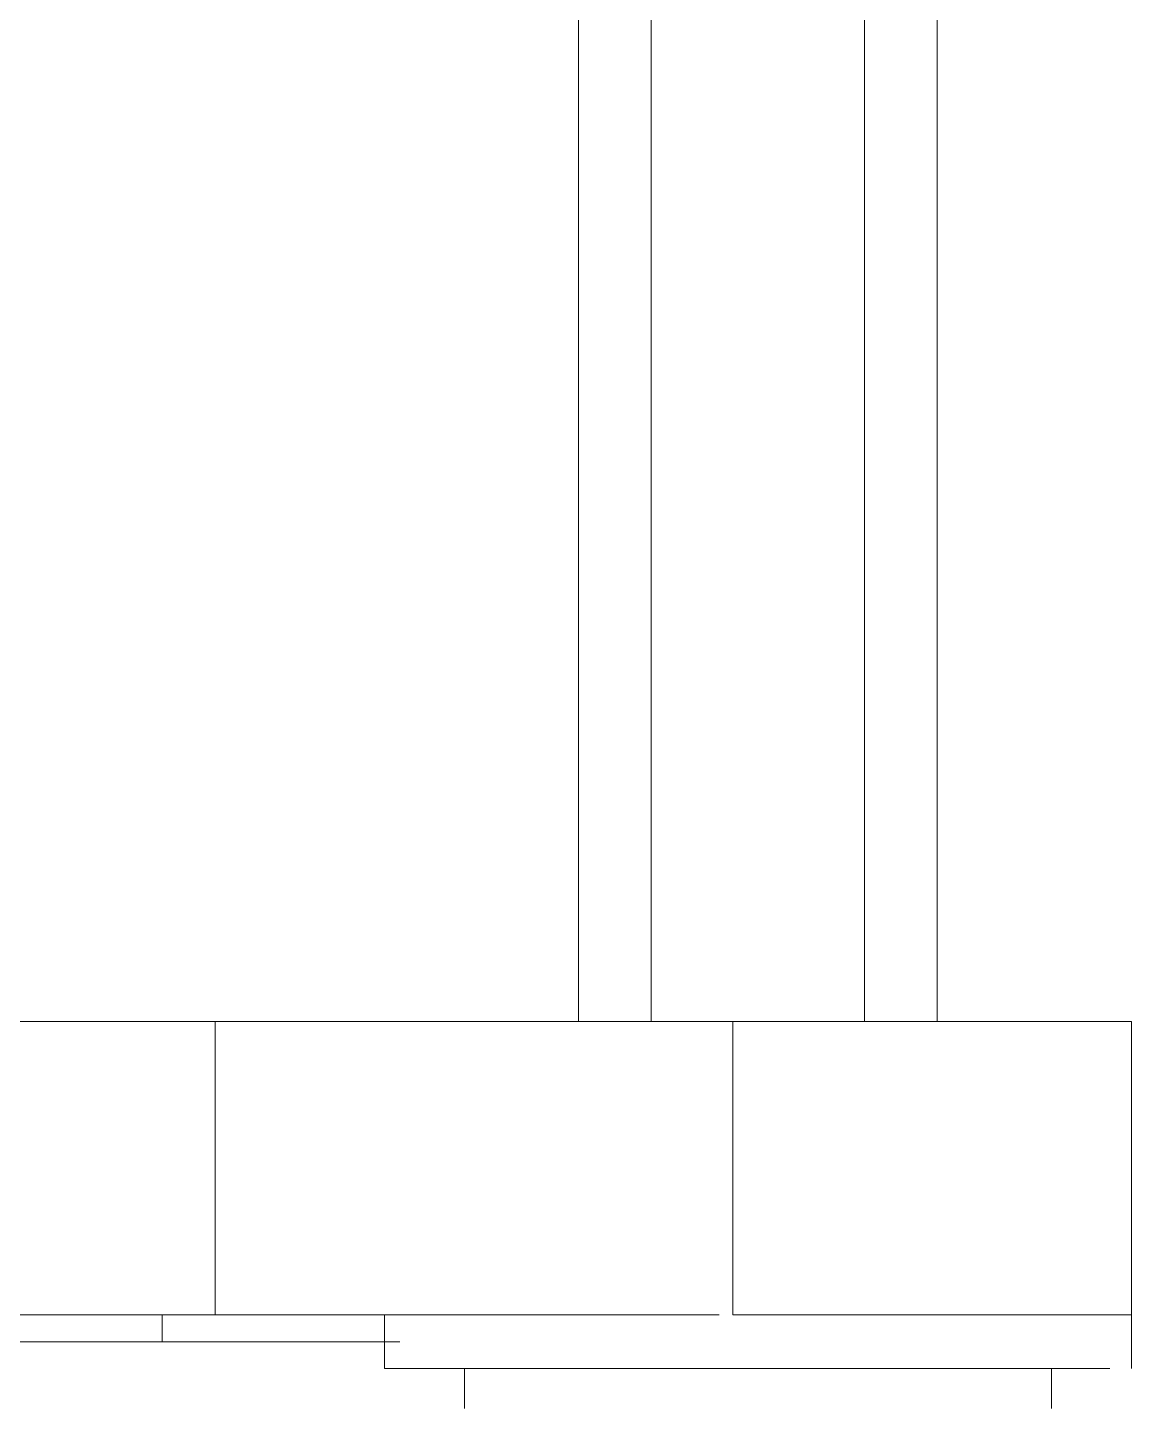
# Model space of a CAD drawing. Extents: x -76427 to 292734, y -42117 to 131250.
# Drawn here: x 8855 to 8920.7, y -37023.8 to -36941.6 of the extents above; entities that cross this region are included whole.
import ezdxf

# ---------------------------------------------------------------- set-up
doc = ezdxf.new("R2010")
doc.units = 0
doc.header["$LTSCALE"] = 10
for name, color, linetype, lineweight in [('XFM7P10PV$0$AP5B-SM-08-FNN-300-A(B)-LB1$0$A-GENM', 252, 'Continuous', 5), ('XFM7P10PV$0$AP5B-SM-08-FNN-300-A(B)-LB1$0$管配件', 252, 'Continuous', 5), ('XFM7P10PV-200K$0$AP5B-SM-08-FNN-300-A(B)-LB1$0$A-GENM', 7, 'Continuous', 5), ('XFM7P10PV-200K$0$AP5B-SM-08-FNN-300-A(B)-LB1$0$管配件', 7, 'Continuous', 5)]:
    doc.layers.add(name, color=color, linetype=linetype, lineweight=lineweight)
doc.layers.add('XFM7P10PV$0$U-PV-PIPE-SUS', color=252, linetype='Continuous')
doc.layers.add('XFM7P10PV-200K$0$U-PV-PIPE-SUS', color=200, linetype='Continuous')

# ---------------------------------------------------------------- blocks, each defined once
blk = doc.blocks.new('XFM7P10PV-200K$0$AP5B-SM-08-FNN-300-A(B)-LB1$0$Flange_ JIS 10K - 標準-1515172-LB1-PX-X')
at = {"layer": 'XFM7P10PV-200K$0$AP5B-SM-08-FNN-300-A(B)-LB1$0$管配件', "color": 216, "true_color": 0x800080}
blk.add_line((-4451.8904, 15949.6314), (-4439.9986, 15949.6314), dxfattribs=at)
blk = doc.blocks.new('XFM7P10PV-200K$0$AP5B-SM-08-FNN-300-A(B)-LB1$0$不銹鋼軟接_150A - RFB-6x6-1677208-LB1-PX-X')
at = {"layer": 'XFM7P10PV-200K$0$AP5B-SM-08-FNN-300-A(B)-LB1$0$A-GENM', "color": 216, "true_color": 0x800080}
for p, q in [((-4454.6567, 15962.9672), (-4454.6567, 15951.5372)), ((-4453.3867, 15951.5372), (-4453.3867, 15962.9672)), ((-4455.0885, 15960.4272), (-4455.0885, 15951.5372)), ((-4452.9549, 15951.5372), (-4452.9549, 15960.4272)), ((-4456.2442, 15951.5372), (-4456.2442, 15949.791)), ((-4453.8718, 15951.5372), (-4456.2442, 15951.5372)), ((-4453.8718, 15949.791), (-4453.8718, 15951.5372)), ((-4450.7913, 15951.5372), (-4453.8718, 15951.5372)), ((-4450.7913, 15949.791), (-4450.7913, 15951.5372)), ((-4448.986, 15951.5372), (-4450.7913, 15951.5372)), ((-4456.2442, 15949.791), (-4456.2442, 15949.4735)), ((-4456.2442, 15949.791), (-4456.1419, 15949.791)), ((-4455.6842, 15949.791), (-4456.2442, 15949.791)), ((-4455.6944, 15949.791), (-4455.284, 15949.791)), ((-4454.1235, 15949.791), (-4455.2994, 15949.791)), ((-4454.1285, 15949.791), (-4453.8718, 15949.791)), ((-4453.7918, 15949.791), (-4450.7913, 15949.791)), ((-4451.7992, 15949.4735), (-4451.7992, 15949.791)), ((-4450.7913, 15949.791), (-4448.986, 15949.791)), ((-4450.476, 15949.791), (-4450.476, 15949.6322)), ((-4456.1167, 15949.4735), (-4452.5363, 15949.4735)), ((-4455.7679, 15949.4735), (-4455.7679, 15949.2353)), ((-4452.2103, 15949.4735), (-4453.1458, 15949.4735)), ((-4452.8546, 15949.4735), (-4453.1252, 15949.4735)), ((-4453.1069, 15949.4735), (-4452.2755, 15949.4735)), ((-4452.2786, 15949.4735), (-4452.8546, 15949.4735)), ((-4452.5363, 15949.4735), (-4451.7992, 15949.4735)), ((-4452.2754, 15949.2354), (-4452.2754, 15949.4735))]:
    blk.add_line(p, q, dxfattribs=at)
blk = doc.blocks.new('XFM7P10PV-200K$0$AP5B-SM-08-FNN-300-A(B)-LB1$0$不銹鋼軟接_150A - 標準-1677211-LB1-PX-X')
blk.add_blockref('XFM7P10PV-200K$0$AP5B-SM-08-FNN-300-A(B)-LB1$0$不銹鋼軟接_150A - RFB-6x6-1677208-LB1-PX-X', (0, 0))
blk = doc.blocks.new('XFM7P10PV-200K')
at = {"layer": 'XFM7P10PV-200K$0$U-PV-PIPE-SUS', "xscale": -10, "yscale": 10, "zscale": 10}
for name in ['XFM7P10PV-200K$0$AP5B-SM-08-FNN-300-A(B)-LB1$0$不銹鋼軟接_150A - 標準-1677211-LB1-PX-X', 'XFM7P10PV-200K$0$AP5B-SM-08-FNN-300-A(B)-LB1$0$Flange_ JIS 10K - 標準-1515172-LB1-PX-X']:
    blk.add_blockref(name, (-35641.733, -196516.107, 0), dxfattribs=at)
blk = doc.blocks.new('XFM7P10PV$0$AP5B-SM-08-FNN-300-A(B)-LB1$0$Flange_ JIS 10K - 標準-1515172-LB1-PX-X')
at = {"layer": 'XFM7P10PV$0$AP5B-SM-08-FNN-300-A(B)-LB1$0$管配件', "color": 216, "true_color": 0x800080}
blk.add_line((-4451.8904, 15949.6314), (-4439.9986, 15949.6314), dxfattribs=at)
blk = doc.blocks.new('XFM7P10PV$0$AP5B-SM-08-FNN-300-A(B)-LB1$0$不銹鋼軟接_150A - RFB-6x6-1677208-LB1-PX-X')
at = {"layer": 'XFM7P10PV$0$AP5B-SM-08-FNN-300-A(B)-LB1$0$A-GENM', "color": 216, "true_color": 0x800080}
for p, q in [((-4454.6567, 15962.9672), (-4454.6567, 15951.5372)), ((-4453.3867, 15951.5372), (-4453.3867, 15962.9672)), ((-4455.0885, 15960.4272), (-4455.0885, 15951.5372)), ((-4452.9549, 15951.5372), (-4452.9549, 15960.4272)), ((-4456.2442, 15951.5372), (-4456.2442, 15949.791)), ((-4453.8718, 15951.5372), (-4456.2442, 15951.5372)), ((-4453.8718, 15949.791), (-4453.8718, 15951.5372)), ((-4450.7913, 15951.5372), (-4453.8718, 15951.5372)), ((-4450.7913, 15949.791), (-4450.7913, 15951.5372)), ((-4448.986, 15951.5372), (-4450.7913, 15951.5372)), ((-4456.2442, 15949.791), (-4456.2442, 15949.4735)), ((-4456.2442, 15949.791), (-4456.1419, 15949.791)), ((-4455.6842, 15949.791), (-4456.2442, 15949.791)), ((-4455.6944, 15949.791), (-4455.284, 15949.791)), ((-4454.1235, 15949.791), (-4455.2994, 15949.791)), ((-4454.1285, 15949.791), (-4453.8718, 15949.791)), ((-4453.7918, 15949.791), (-4450.7913, 15949.791)), ((-4451.7992, 15949.4735), (-4451.7992, 15949.791)), ((-4450.7913, 15949.791), (-4448.986, 15949.791)), ((-4450.476, 15949.791), (-4450.476, 15949.6322)), ((-4456.1167, 15949.4735), (-4452.5363, 15949.4735)), ((-4455.7679, 15949.4735), (-4455.7679, 15949.2353)), ((-4452.2103, 15949.4735), (-4453.1458, 15949.4735)), ((-4452.8546, 15949.4735), (-4453.1252, 15949.4735)), ((-4453.1069, 15949.4735), (-4452.2755, 15949.4735)), ((-4452.2786, 15949.4735), (-4452.8546, 15949.4735)), ((-4452.5363, 15949.4735), (-4451.7992, 15949.4735)), ((-4452.2754, 15949.2354), (-4452.2754, 15949.4735))]:
    blk.add_line(p, q, dxfattribs=at)
blk = doc.blocks.new('XFM7P10PV$0$AP5B-SM-08-FNN-300-A(B)-LB1$0$不銹鋼軟接_150A - 標準-1677211-LB1-PX-X')
blk.add_blockref('XFM7P10PV$0$AP5B-SM-08-FNN-300-A(B)-LB1$0$不銹鋼軟接_150A - RFB-6x6-1677208-LB1-PX-X', (0, 0))
blk = doc.blocks.new('XFM7P10PV')
at = {"layer": 'XFM7P10PV$0$U-PV-PIPE-SUS', "xscale": -10, "yscale": 10, "zscale": 10}
for name in ['XFM7P10PV$0$AP5B-SM-08-FNN-300-A(B)-LB1$0$不銹鋼軟接_150A - 標準-1677211-LB1-PX-X', 'XFM7P10PV$0$AP5B-SM-08-FNN-300-A(B)-LB1$0$Flange_ JIS 10K - 標準-1515172-LB1-PX-X']:
    blk.add_blockref(name, (-35641.733, -196516.107, 0), dxfattribs=at)

msp = doc.modelspace()

# ---------------------------------------------------------------- block references
for name in ['XFM7P10PV', 'XFM7P10PV-200K']:
    msp.add_blockref(name, (0, 0))

doc.saveas('drawing.dxf')
